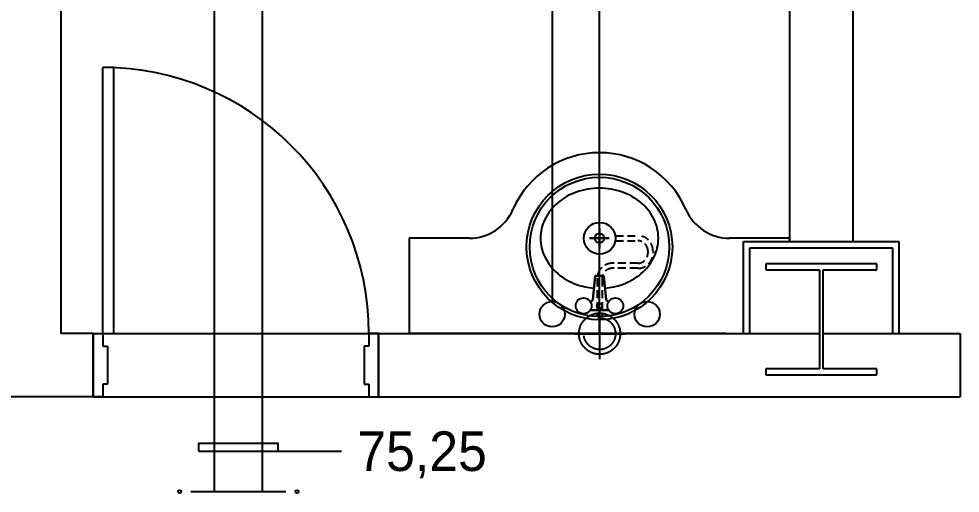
# Model space of a CAD drawing. Header units: millimetres. Extents: x 83956 to 461956, y 36707 to 125807.
# Drawn here: x 284222 to 287192, y 85299 to 86797 of the extents above; entities that cross this region are included whole.
import ezdxf

# ---------------------------------------------------------------- set-up
doc = ezdxf.new("R2010")
doc.units = ezdxf.units.MM
doc.header["$LTSCALE"] = 100
doc.header["$MEASUREMENT"] = 0
for name, pattern in [('CEN', [62, 60, -1, 0, -1]), ('HID', [2.3, 1.5, -0.8]), ('HIDDEN', [0.375, 0.25, -0.125])]:
    doc.linetypes.add(name, pattern=pattern)
for name, color, linetype in [('ARCH', 9, 'CONTINUOUS'), ('CEN', 1, 'CEN'), ('PI', 2, 'CONTINUOUS'), ('PIPE', 3, 'CONTINUOUS')]:
    doc.layers.add(name, color=color, linetype=linetype)
doc.styles.add('gr', font='Gulim.ttf')

msp = doc.modelspace()

# ---------------------------------------------------------------- linework, layer by layer
at = {"layer": 'ARCH'}
for p, q in [((284353.8, 88903.1), (284353.8, 85803.1)), ((286653.8, 88903.1), (286653.8, 86093.1)), ((286853.8, 88903.1), (286853.8, 86093.1)), ((284521.4, 86643.1), (284486.4, 86643.1)), ((284486.4, 85803.1), (284486.4, 86643.1)), ((284521.4, 85803.1), (284521.4, 86643.1)), ((286053.2, 86135), (286053.2, 86073)), ((286054.4, 86135), (286054.4, 86073)), ((285643, 86104), (285453.8, 86104)), ((285453.8, 86104), (285453.8, 85804)), ((286022.8, 86103.9), (286084.9, 86103.9)), ((286084.9, 86103.9), (286022.8, 86103.9)), ((286653.8, 86104), (286464.6, 86104)), ((286508.8, 85803.1), (286508.8, 86093.1)), ((286508.8, 86093.1), (286998.8, 86093.1)), ((286653.8, 86093.1), (286653.8, 86104)), ((286998.8, 86093.1), (286998.8, 85803.1)), ((286528.8, 85803.1), (286528.8, 86073.1)), ((286528.8, 86073.1), (286978.8, 86073.1)), ((286978.8, 86073.1), (286978.8, 85803.1)), ((286928.8, 86023.1), (286578.8, 86023.1)), ((286578.8, 86023.1), (286578.8, 86004.1)), ((286928.8, 86004.1), (286928.8, 86023.1)), ((286578.8, 86004.1), (286747.8, 86004.1)), ((286747.8, 86004.1), (286747.8, 85692.1)), ((286759.8, 85692.1), (286759.8, 86004.1)), ((286759.8, 86004.1), (286928.8, 86004.1)), ((286032.6, 85909), (286039.8, 85985.5)), ((286039.8, 85985.5), (286032.6, 85909)), ((286039.8, 85985.5), (286067.8, 85985.5)), ((286067.8, 85985.5), (286039.8, 85985.5)), ((286067.8, 85985.5), (286075.1, 85909)), ((286075.1, 85909), (286067.8, 85985.5)), ((286024.6, 85904.5), (286027.6, 85904.5)), ((286027.6, 85904.5), (286024.6, 85904.5)), ((286080, 85904.5), (286083.1, 85904.5)), ((286083.1, 85904.5), (286080, 85904.5)), ((286024.6, 85876.5), (286083.1, 85876.5)), ((286083.1, 85876.5), (286024.6, 85876.5)), ((284456.4, 85803.1), (284353.8, 85803.1)), ((284456.4, 85803.1), (284456.4, 85603.1)), ((284456.4, 85803.1), (285356.4, 85803.1)), ((284456.4, 85803.1), (284486.4, 85803.1)), ((284456.4, 85603.1), (284456.4, 85803.1)), ((284486.4, 85803.1), (284521.4, 85803.1)), ((284486.4, 85803.1), (284486.4, 85763.1)), ((285356.4, 85803.1), (285326.4, 85803.1)), ((285326.4, 85803.1), (285326.4, 85763.1)), ((285356.4, 85803.1), (285356.4, 85603.1)), ((285356.4, 85803.1), (286747.8, 85803.1)), ((285356.4, 85603.1), (285356.4, 85803.1)), ((285453.8, 85804), (286453.8, 85804)), ((286759.8, 85803.1), (287192, 85803.1)), ((287192, 85803.1), (287192, 85603.1)), ((284486.4, 85763.1), (284501.4, 85763.1)), ((284501.4, 85763.1), (284501.4, 85643.1)), ((285326.4, 85763.1), (285311.4, 85763.1)), ((285311.4, 85763.1), (285311.4, 85643.1)), ((286747.8, 85692.1), (286578.8, 85692.1)), ((286578.8, 85692.1), (286578.8, 85673.1)), ((286578.8, 85673.1), (286928.8, 85673.1)), ((286928.8, 85692.1), (286759.8, 85692.1)), ((286928.8, 85673.1), (286928.8, 85692.1)), ((284501.4, 85643.1), (284486.4, 85643.1)), ((284486.4, 85643.1), (284486.4, 85603.1)), ((285311.4, 85643.1), (285326.4, 85643.1)), ((285326.4, 85643.1), (285326.4, 85603.1)), ((284456.4, 85603.1), (284064.4, 85603.1)), ((284456.4, 85603.1), (285356.4, 85603.1)), ((284486.4, 85603.1), (284456.4, 85603.1)), ((285326.4, 85603.1), (285356.4, 85603.1)), ((285356.4, 85603.1), (287192, 85603.1))]:
    msp.add_line(p, q, dxfattribs=at)
at = {"layer": 'ARCH', "linetype": 'ByBlock', "ltscale": 2}
for p, q in [((284486.4, 85803.1), (285326.4, 85803.1)), ((284486.4, 85603.1), (285326.4, 85603.1))]:
    msp.add_line(p, q, dxfattribs=at)
at = {"layer": 'ARCH'}
for centre, radius in [((286053.8, 86076.5), 230), ((286053.8, 86076.5), 230), ((286053.8, 86076.5), 220), ((286053.8, 86076.5), 220), ((286053.8, 86104), 15), ((286053.8, 86104), 15), ((286003.8, 85890.5), 25), ((286003.8, 85890.5), 25), ((286103.8, 85890.5), 25), ((286103.8, 85890.5), 25), ((286053.8, 85890.5), 8), ((286053.8, 85890.5), 8)]:
    msp.add_circle(centre, radius, dxfattribs=at)
for centre, radius, start, end in [((284486.4, 85803.1), 840, 360, 90), ((286053.8, 86076.5), 297.5, 23.3688, 156.6312), ((286053.8, 86043.6), 218.4, 90, 109.3849), ((286053.8, 86043.6), 218.4, 90, 109.3849), ((286053.8, 86043.6), 218.4, 70.6151, 90), ((286053.8, 86043.6), 218.4, 70.6151, 90), ((286043.4, 86073.1), 187.1, 109.3849, 130.3466), ((286043.4, 86073.1), 187.1, 109.3849, 130.3466), ((286064.2, 86073.1), 187.1, 49.6534, 70.6151), ((286064.2, 86073.1), 187.1, 49.6534, 70.6151), ((286027.5, 86091.9), 162.4, 130.3466, 154.0053), ((286027.5, 86091.9), 162.4, 130.3466, 154.0053), ((286080.2, 86091.9), 162.4, 25.9947, 49.6534), ((286080.2, 86091.9), 162.4, 25.9947, 49.6534), ((285643, 86254), 150, 270, 336.6312), ((286464.6, 86254), 150, 203.3688, 270), ((286002.8, 86104), 134.9, 154.0053, 180), ((286002.8, 86104), 134.9, 154.0053, 180), ((286104.9, 86104), 134.9, 0, 25.9947), ((286104.9, 86104), 134.9, 0, 25.9947), ((286002.8, 86104), 134.9, 180, 205.9947), ((286002.8, 86104), 134.9, 180, 205.9947), ((286104.9, 86104), 134.9, 334.0053, 360), ((286104.9, 86104), 134.9, 334.0053, 360), ((286027.5, 86116), 162.4, 205.9947, 229.6534), ((286027.5, 86116), 162.4, 205.9947, 229.6534), ((286080.2, 86116), 162.4, 310.3466, 334.0053), ((286080.2, 86116), 162.4, 310.3466, 334.0053), ((286043.4, 86134.8), 187.1, 229.6534, 250.6151), ((286043.4, 86134.8), 187.1, 229.6534, 250.6151), ((286064.2, 86134.8), 187.1, 289.3849, 310.3466), ((286064.2, 86134.8), 187.1, 289.3849, 310.3466), ((286053.8, 86164.4), 218.4, 250.6151, 265.3623), ((286053.8, 86164.4), 218.4, 250.6151, 265.3623), ((286053.8, 86164.4), 218.4, 274.6377, 289.3849), ((286053.8, 86164.4), 218.4, 274.6377, 289.3849), ((286027.6, 85909.5), 5, 270, 354.6091), ((286027.6, 85909.5), 5, 270, 354.6091), ((286080, 85909.5), 5, 185.3909, 270), ((286080, 85909.5), 5, 185.3909, 270)]:
    msp.add_arc(centre, radius, start, end, dxfattribs=at)
at = {"layer": 'CEN'}
for p, q in [((286054.4, 85883), (286054.4, 85722)), ((285973.9, 85802.5), (286134.9, 85802.5))]:
    msp.add_line(p, q, dxfattribs=at)
msp.add_circle((286054.4, 85802.5), 65, dxfattribs=at)
at = {"layer": 'PI', "color": 1, "linetype": 'HIDDEN'}
for points in [[(286104.4, 86112), (286174.8, 86112, -0.414214), (286222.8, 86064), (286222.8, 86057, -0.414214), (286174.8, 86009), (286094.4, 86009, 0.414214), (286062.4, 85977), (286062.4, 85856.6)], [(286104.4, 86096), (286174.8, 86096, -0.414214), (286206.8, 86064), (286206.8, 86057, -0.414214), (286174.8, 86025), (286094.4, 86025, 0.414214), (286046.4, 85977), (286046.4, 85856.6)]]:
    msp.add_lwpolyline(points, format="xyb", dxfattribs=at)
at = {"layer": 'PIPE', "ltscale": 2}
msp.add_line((284989.5, 88097.8), (284989.5, 85304.2), dxfattribs=at)
at = {"layer": 'PIPE'}
msp.add_line((285904.4, 88097.8), (285904.4, 85904.1), dxfattribs=at)
at = {"layer": 'PIPE', "color": 4, "ltscale": 2}
for p, q in [((284839.5, 85304.2), (284839.5, 87709.4)), ((286054.4, 85802.5), (286054.4, 87709.4))]:
    msp.add_line(p, q, dxfattribs=at)
at = {"layer": 'PIPE', "color": 1, "ltscale": 2}
for p, q in [((284789.5, 85431.7), (285239.5, 85431.7)), ((284764.5, 85304.2), (285064.5, 85304.2))]:
    msp.add_line(p, q, dxfattribs=at)
msp.add_lwpolyline([(284789.5, 85431.7), (284789.5, 85456.7), (285039.5, 85456.7), (285039.5, 85431.7)], dxfattribs=at)
at = {"layer": 'PIPE'}
for centre, radius in [((286054.4, 86104), 50), ((285904.4, 85864.1), 40), ((286204.4, 85864.1), 40)]:
    msp.add_circle(centre, radius, dxfattribs=at)
at = {"layer": 'PIPE', "linetype": 'HID'}
msp.add_circle((286054.4, 85802.5), 50, dxfattribs=at)
at = {"layer": 'PIPE', "color": 1, "ltscale": 2}
for centre in [(284729.5, 85304.2), (285099.5, 85304.2)]:
    msp.add_circle(centre, 5, dxfattribs=at)

# ---------------------------------------------------------------- texts
at = {"layer": 'PIPE', "color": 2, "ltscale": 2, "style": 'gr'}
msp.add_text('75,25', height=125, dxfattribs=at).set_placement((285289.5, 85369.2))

doc.saveas('drawing.dxf')
